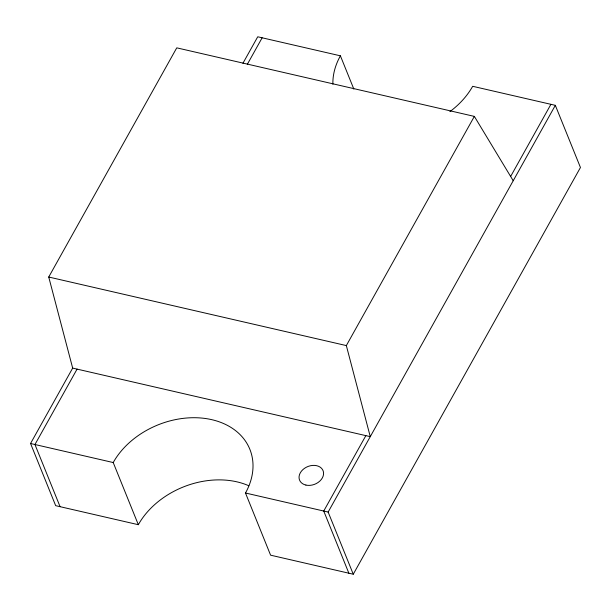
<?xml version="1.0" encoding="UTF-8"?>
<svg xmlns="http://www.w3.org/2000/svg" width="611" height="611" viewBox="0 0 611 611"><rect width="100%" height="100%" fill="white"/><g stroke="black" fill="none" stroke-linecap="round" stroke-linejoin="round"><path stroke-width="0.92" d="M248.784 485.745A76.039 57.037 -22 0 0 138.33 524.704L55.67 505.664L30.55 443.502L72.671 368.097L48.735 277.027L176.755 47.841L474.357 116.396L513.217 180.734M242.926 63.292L257.735 36.782L340.403 55.822L353.845 89.091M77.078 369.113L34.957 444.518L60.077 506.679M247.333 64.308L262.142 37.798M72.671 368.097L370.266 436.651L346.338 345.582L474.357 116.396M365.859 435.635L323.738 511.04L348.858 573.202M510.659 176.411L550.923 104.321M30.55 443.502L113.218 462.542A76.039 57.037 -22 0 1 211.803 419.673A76.039 57.037 -22 0 1 245.485 493.008L270.597 555.178L353.265 574.218L328.145 512.056L555.33 105.336L472.67 86.296A76.039 57.037 -22 0 1 449.933 111.607M353.265 574.218L580.45 167.498L555.33 105.336M48.735 277.027L346.338 345.582M245.485 493.008L328.145 512.056M113.218 462.542L138.33 524.704M332.888 84.242A76.039 57.037 -22 0 1 340.403 55.822M305.897 485.073A12.671 9.509 -22 0 0 323.563 472.746A12.671 9.509 -22 0 0 304.469 468.347A12.671 9.509 -22 0 0 305.897 485.073"/></g></svg>
